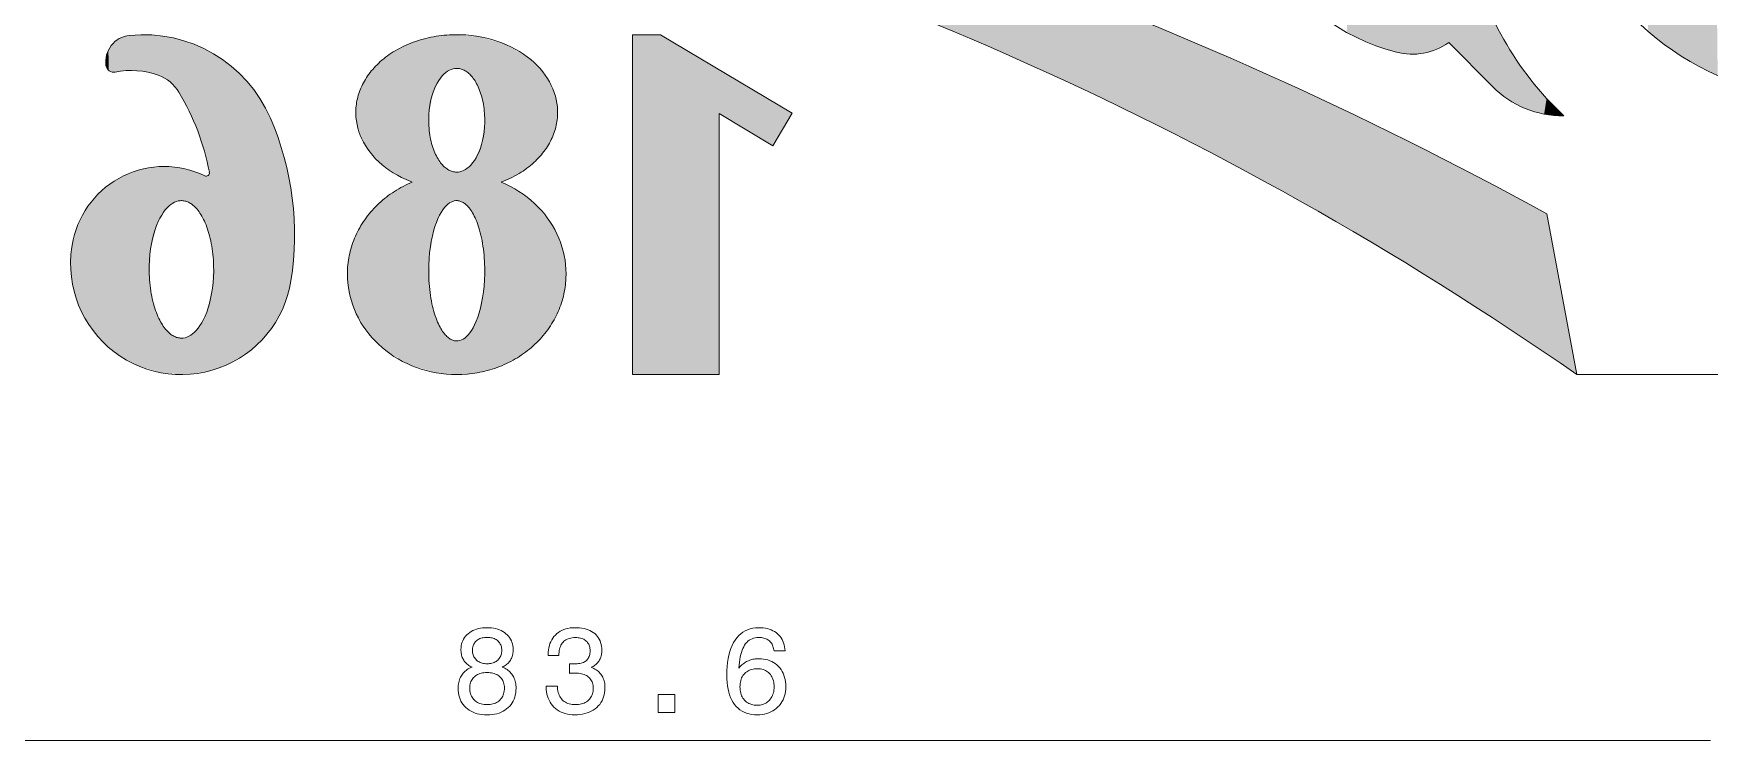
# Model space of a CAD drawing. Extents: x -99 to 297, y 0 to 529.
# Drawn here: x 203.6 to 263.4, y 300.2 to 325.4 of the extents above; entities that cross this region are included whole.
import ezdxf

# ---------------------------------------------------------------- set-up
doc = ezdxf.new("R2010")
doc.units = 0

msp = doc.modelspace()

# ---------------------------------------------------------------- linework, layer by layer
at = {"color": 7, "lineweight": 13, "ltscale": 0.025}
msp.add_line((225.977, 325.376), (224.977, 325.376), dxfattribs=at)
at = {"color": 7, "lineweight": 13, "ltscale": 0.302865}
msp.add_line((224.977, 325.376), (224.977, 313.261), dxfattribs=at)
at = {"color": 7, "lineweight": 13, "ltscale": 0.13673}
msp.add_line((230.674, 322.575), (225.977, 325.376), dxfattribs=at)
at = {"color": 7, "lineweight": 13, "ltscale": 0.055275}
msp.add_line((255.648, 323.527), (254.093, 325.099), dxfattribs=at)
at = {"color": 7, "lineweight": 13, "ltscale": 0.2325}
msp.add_line((228.062, 313.261), (228.062, 322.561), dxfattribs=at)
at = {"color": 7, "lineweight": 13, "ltscale": 0.055924}
msp.add_line((228.062, 322.561), (229.983, 321.416), dxfattribs=at)
at = {"color": 7, "lineweight": 13, "ltscale": 0.03375}
msp.add_line((229.983, 321.416), (230.674, 322.575), dxfattribs=at)
at = {"color": 7, "lineweight": 13, "ltscale": 0.14575}
msp.add_line((257.59, 318.992), (258.659, 313.261), dxfattribs=at)
at = {"color": 7, "lineweight": 13, "ltscale": 0.077127}
msp.add_line((224.977, 313.261), (228.062, 313.261), dxfattribs=at)
at = {"color": 7, "lineweight": 13, "ltscale": 0.453859}
msp.add_line((258.659, 313.261), (276.814, 313.261), dxfattribs=at)
at = {"color": 7, "lineweight": 13}
msp.add_line((185.742, 300.222), (263.433, 300.222), dxfattribs=at)
for points in [[(220.291, 320.119), (220.375, 320.152), (220.459, 320.186), (220.54, 320.223), (220.621, 320.26), (220.7, 320.3), (220.777, 320.34), (220.853, 320.382), (220.927, 320.426), (220.999, 320.471), (221.07, 320.517), (221.138, 320.564), (221.205, 320.613), (221.271, 320.662), (221.334, 320.713), (221.395, 320.765), (221.455, 320.818), (221.512, 320.872), (221.568, 320.926), (221.622, 320.982), (221.673, 321.038), (221.723, 321.095), (221.77, 321.153), (221.816, 321.212), (221.86, 321.271), (221.901, 321.331), (221.941, 321.392), (221.978, 321.453), (222.014, 321.514), (222.047, 321.576), (222.078, 321.639), (222.107, 321.701), (222.135, 321.764), (222.16, 321.828), (222.183, 321.892), (222.204, 321.956), (222.223, 322.02), (222.24, 322.085), (222.256, 322.149), (222.269, 322.214), (222.28, 322.279), (222.289, 322.344), (222.296, 322.41), (222.301, 322.475), (222.304, 322.54), (222.305, 322.606), (222.304, 322.671), (222.296, 322.801), (222.28, 322.931), (222.256, 323.061), (222.224, 323.19), (222.184, 323.318), (222.136, 323.445), (222.079, 323.57), (222.015, 323.694), (221.943, 323.816), (221.863, 323.935), (221.775, 324.053), (221.678, 324.167), (221.574, 324.278), (221.462, 324.386), (221.343, 324.491), (221.215, 324.591), (221.081, 324.686), (220.94, 324.777), (220.791, 324.863), (220.637, 324.943), (220.476, 325.017), (220.309, 325.085), (220.138, 325.147), (219.961, 325.201), (219.781, 325.249), (219.596, 325.289), (219.409, 325.322), (219.219, 325.347), (219.027, 325.365), (218.834, 325.374), (218.641, 325.375), (218.447, 325.369), (218.351, 325.362), (218.255, 325.354), (218.159, 325.344), (218.064, 325.331), (217.969, 325.317), (217.875, 325.301), (217.782, 325.283), (217.689, 325.263), (217.598, 325.241), (217.507, 325.218), (217.417, 325.192), (217.328, 325.165), (217.241, 325.136), (217.154, 325.106), (217.069, 325.073), (216.985, 325.039), (216.903, 325.004), (216.822, 324.967), (216.742, 324.928), (216.664, 324.888), (216.588, 324.846), (216.513, 324.803), (216.44, 324.759), (216.369, 324.713), (216.299, 324.667), (216.231, 324.618), (216.166, 324.569), (216.101, 324.519), (216.039, 324.468), (215.979, 324.415), (215.921, 324.362), (215.864, 324.307), (215.81, 324.252), (215.757, 324.196), (215.707, 324.139), (215.658, 324.082), (215.612, 324.023), (215.568, 323.964), (215.525, 323.905), (215.485, 323.845), (215.447, 323.784), (215.41, 323.722), (215.376, 323.661), (215.344, 323.598), (215.314, 323.536), (215.286, 323.473), (215.26, 323.41), (215.236, 323.346), (215.214, 323.282), (215.194, 323.218), (215.176, 323.153), (215.16, 323.089), (215.146, 323.024), (215.134, 322.959), (215.124, 322.894), (215.116, 322.828), (215.111, 322.763), (215.107, 322.698), (215.105, 322.633), (215.105, 322.567), (215.111, 322.437), (215.126, 322.307), (215.148, 322.177), (215.178, 322.048), (215.217, 321.92), (215.263, 321.793), (215.318, 321.667), (215.38, 321.543), (215.451, 321.421), (215.529, 321.3), (215.616, 321.183), (215.711, 321.068), (215.813, 320.955), (215.923, 320.847), (216.041, 320.742), (216.167, 320.641), (216.3, 320.544), (216.44, 320.452), (216.587, 320.366), (216.74, 320.284), (216.9, 320.209), (217.065, 320.139), (217.119, 320.119)], [(217.119, 320.119), (217.036, 320.084), (216.953, 320.047), (216.872, 320.008), (216.792, 319.968), (216.713, 319.926), (216.635, 319.882), (216.558, 319.837), (216.483, 319.79), (216.409, 319.742), (216.336, 319.692), (216.264, 319.64), (216.194, 319.587), (216.125, 319.533), (216.058, 319.477), (215.992, 319.42), (215.928, 319.361), (215.866, 319.302), (215.804, 319.241), (215.745, 319.178), (215.687, 319.115), (215.631, 319.051), (215.576, 318.985), (215.524, 318.918), (215.473, 318.85), (215.423, 318.782), (215.376, 318.712), (215.33, 318.641), (215.286, 318.57), (215.244, 318.497), (215.204, 318.424), (215.165, 318.35), (215.129, 318.275), (215.094, 318.2), (215.062, 318.124), (215.031, 318.048), (215.002, 317.97), (214.975, 317.893), (214.95, 317.814), (214.927, 317.736), (214.906, 317.657), (214.887, 317.577), (214.87, 317.497), (214.855, 317.417), (214.842, 317.337), (214.831, 317.256), (214.821, 317.176), (214.814, 317.095), (214.809, 317.014), (214.805, 316.851), (214.808, 316.689), (214.82, 316.527), (214.84, 316.366), (214.867, 316.205), (214.903, 316.046), (214.946, 315.888), (214.997, 315.732), (215.056, 315.578), (215.123, 315.427), (215.197, 315.279), (215.278, 315.133), (215.367, 314.991), (215.463, 314.852), (215.566, 314.717), (215.676, 314.587), (215.792, 314.461), (215.915, 314.34), (216.044, 314.224), (216.18, 314.114), (216.32, 314.009), (216.467, 313.91), (216.618, 313.817), (216.774, 313.731), (216.935, 313.651), (217.099, 313.579), (217.268, 313.513), (217.44, 313.455), (217.615, 313.404), (217.792, 313.361), (217.972, 313.325), (218.154, 313.297), (218.336, 313.277), (218.52, 313.265), (218.704, 313.261), (218.889, 313.265), (219.072, 313.277), (219.164, 313.286), (219.255, 313.297), (219.346, 313.31), (219.437, 313.325), (219.527, 313.342), (219.617, 313.36), (219.706, 313.381), (219.795, 313.404), (219.882, 313.428), (219.97, 313.455), (220.056, 313.483), (220.142, 313.513), (220.227, 313.545), (220.311, 313.579), (220.394, 313.615), (220.476, 313.652), (220.556, 313.691), (220.636, 313.732), (220.715, 313.774), (220.793, 313.818), (220.869, 313.864), (220.944, 313.911), (221.018, 313.96), (221.091, 314.01), (221.162, 314.062), (221.232, 314.115), (221.3, 314.17), (221.367, 314.226), (221.432, 314.283), (221.496, 314.342), (221.558, 314.402), (221.619, 314.464), (221.678, 314.526), (221.736, 314.59), (221.792, 314.655), (221.846, 314.72), (221.898, 314.787), (221.949, 314.855), (221.998, 314.924), (222.045, 314.994), (222.09, 315.065), (222.133, 315.137), (222.175, 315.21), (222.215, 315.283), (222.253, 315.357), (222.289, 315.432), (222.323, 315.507), (222.355, 315.584), (222.386, 315.66), (222.414, 315.738), (222.44, 315.815), (222.465, 315.894), (222.487, 315.973), (222.508, 316.052), (222.527, 316.131), (222.543, 316.211), (222.558, 316.291), (222.571, 316.372), (222.581, 316.452), (222.59, 316.533), (222.597, 316.614), (222.601, 316.695), (222.605, 316.858), (222.6, 317.02), (222.587, 317.182), (222.567, 317.343), (222.538, 317.503), (222.502, 317.662), (222.458, 317.82), (222.405, 317.976), (222.346, 318.129), (222.278, 318.28), (222.203, 318.428), (222.121, 318.574), (222.031, 318.716), (221.934, 318.854), (221.831, 318.988), (221.72, 319.118), (221.603, 319.243), (221.479, 319.363), (221.349, 319.479), (221.213, 319.589), (221.072, 319.693), (220.925, 319.791), (220.773, 319.883), (220.617, 319.968), (220.455, 320.047), (220.291, 320.119)]]:
    msp.add_lwpolyline(points, dxfattribs=at)
for points in [[(218.705, 324.176), (218.639, 324.172), (218.573, 324.16), (218.508, 324.139), (218.442, 324.111), (218.377, 324.073), (218.312, 324.027), (218.247, 323.971), (218.184, 323.905), (218.122, 323.829), (218.061, 323.742), (218.003, 323.645), (217.949, 323.537), (217.898, 323.418), (217.851, 323.29), (217.81, 323.153), (217.775, 323.008), (217.747, 322.855), (217.725, 322.697), (217.711, 322.535), (217.705, 322.37), (217.707, 322.205), (217.711, 322.123), (217.717, 322.041), (217.724, 321.96), (217.734, 321.879), (217.746, 321.8), (217.759, 321.722), (217.775, 321.646), (217.792, 321.571), (217.81, 321.499), (217.83, 321.428), (217.852, 321.36), (217.875, 321.293), (217.899, 321.229), (217.925, 321.168), (217.951, 321.109), (217.979, 321.053), (218.007, 321), (218.037, 320.949), (218.067, 320.901), (218.098, 320.855), (218.129, 320.813), (218.161, 320.773), (218.193, 320.737), (218.225, 320.702), (218.258, 320.671), (218.291, 320.641), (218.324, 320.615), (218.358, 320.591), (218.391, 320.569), (218.424, 320.55), (218.457, 320.533), (218.491, 320.519), (218.524, 320.506), (218.557, 320.496), (218.59, 320.488), (218.623, 320.482), (218.656, 320.478), (218.689, 320.476), (218.722, 320.476), (218.755, 320.478), (218.821, 320.488), (218.886, 320.507), (218.952, 320.533), (219.017, 320.568), (219.082, 320.613), (219.147, 320.667), (219.211, 320.73), (219.273, 320.804), (219.334, 320.888), (219.393, 320.983), (219.448, 321.089), (219.5, 321.205), (219.548, 321.33), (219.59, 321.466), (219.627, 321.609), (219.657, 321.76), (219.68, 321.917), (219.696, 322.078), (219.704, 322.242), (219.704, 322.408), (219.701, 322.49), (219.696, 322.573), (219.689, 322.654), (219.68, 322.735), (219.669, 322.814), (219.657, 322.893), (219.642, 322.97), (219.626, 323.045), (219.608, 323.119), (219.589, 323.191), (219.568, 323.26), (219.545, 323.328), (219.522, 323.392), (219.497, 323.455), (219.471, 323.515), (219.443, 323.573), (219.415, 323.627), (219.386, 323.679), (219.357, 323.728), (219.326, 323.775), (219.295, 323.819), (219.264, 323.86), (219.232, 323.898), (219.199, 323.934), (219.167, 323.966), (219.134, 323.997), (219.101, 324.024), (219.067, 324.05), (219.034, 324.072), (219.001, 324.093), (218.968, 324.111), (218.934, 324.126), (218.901, 324.14), (218.868, 324.151), (218.835, 324.16), (218.801, 324.167), (218.769, 324.172), (218.735, 324.175)], [(208.885, 314.561), (208.951, 314.565), (209.017, 314.577), (209.083, 314.597), (209.149, 314.626), (209.215, 314.664), (209.281, 314.711), (209.348, 314.768), (209.414, 314.836), (209.48, 314.915), (209.545, 315.005), (209.609, 315.107), (209.671, 315.222), (209.73, 315.348), (209.786, 315.487), (209.838, 315.638), (209.885, 315.799), (209.927, 315.971), (209.962, 316.153), (209.992, 316.342), (210.014, 316.538), (210.028, 316.738), (210.035, 316.941), (210.033, 317.146), (210.03, 317.248), (210.024, 317.349), (210.017, 317.449), (210.007, 317.549), (209.996, 317.647), (209.982, 317.745), (209.967, 317.84), (209.951, 317.933), (209.932, 318.025), (209.912, 318.114), (209.891, 318.201), (209.867, 318.285), (209.843, 318.366), (209.817, 318.446), (209.791, 318.521), (209.763, 318.594), (209.734, 318.664), (209.704, 318.731), (209.674, 318.794), (209.642, 318.855), (209.611, 318.912), (209.578, 318.967), (209.545, 319.017), (209.512, 319.065), (209.478, 319.11), (209.444, 319.152), (209.411, 319.19), (209.376, 319.226), (209.342, 319.259), (209.308, 319.289), (209.274, 319.317), (209.24, 319.342), (209.206, 319.364), (209.172, 319.384), (209.138, 319.401), (209.105, 319.416), (209.071, 319.429), (209.038, 319.439), (209.005, 319.448), (208.971, 319.454), (208.938, 319.458), (208.905, 319.461), (208.872, 319.461), (208.839, 319.459), (208.774, 319.45), (208.708, 319.432), (208.642, 319.406), (208.576, 319.371), (208.509, 319.327), (208.443, 319.273), (208.376, 319.208), (208.31, 319.133), (208.245, 319.046), (208.181, 318.948), (208.118, 318.837), (208.058, 318.714), (208.001, 318.579), (207.948, 318.432), (207.9, 318.273), (207.856, 318.104), (207.818, 317.926), (207.787, 317.739), (207.763, 317.545), (207.746, 317.345), (207.737, 317.143), (207.736, 316.939), (207.738, 316.837), (207.743, 316.735), (207.749, 316.634), (207.757, 316.534), (207.768, 316.434), (207.78, 316.336), (207.794, 316.24), (207.809, 316.145), (207.827, 316.053), (207.846, 315.962), (207.867, 315.874), (207.889, 315.788), (207.912, 315.705), (207.937, 315.624), (207.963, 315.547), (207.991, 315.472), (208.019, 315.4), (208.048, 315.331), (208.078, 315.266), (208.109, 315.203), (208.14, 315.145), (208.173, 315.088), (208.205, 315.036), (208.238, 314.985), (208.271, 314.939), (208.305, 314.895), (208.339, 314.855), (208.373, 314.817), (208.407, 314.783), (208.442, 314.751), (208.476, 314.722), (208.51, 314.695), (208.544, 314.672), (208.578, 314.65), (208.612, 314.632), (208.645, 314.615), (208.679, 314.601), (208.712, 314.589), (208.746, 314.579), (208.779, 314.572), (208.812, 314.566), (208.845, 314.563)], [(218.705, 314.461), (218.761, 314.465), (218.818, 314.477), (218.875, 314.498), (218.932, 314.527), (218.991, 314.565), (219.049, 314.614), (219.108, 314.674), (219.168, 314.746), (219.227, 314.83), (219.286, 314.927), (219.344, 315.039), (219.4, 315.165), (219.454, 315.305), (219.504, 315.459), (219.551, 315.628), (219.592, 315.809), (219.628, 316.002), (219.658, 316.205), (219.681, 316.416), (219.696, 316.634), (219.704, 316.856), (219.704, 317.08), (219.7, 317.191), (219.695, 317.302), (219.688, 317.412), (219.679, 317.521), (219.668, 317.628), (219.656, 317.734), (219.641, 317.838), (219.625, 317.939), (219.607, 318.038), (219.588, 318.134), (219.567, 318.227), (219.545, 318.317), (219.521, 318.404), (219.497, 318.488), (219.471, 318.567), (219.444, 318.644), (219.417, 318.716), (219.389, 318.785), (219.36, 318.849), (219.33, 318.911), (219.301, 318.968), (219.27, 319.023), (219.24, 319.073), (219.209, 319.12), (219.179, 319.162), (219.148, 319.202), (219.117, 319.239), (219.086, 319.272), (219.056, 319.302), (219.025, 319.329), (218.995, 319.353), (218.965, 319.375), (218.935, 319.394), (218.905, 319.41), (218.876, 319.424), (218.847, 319.436), (218.818, 319.445), (218.789, 319.452), (218.761, 319.457), (218.732, 319.46), (218.704, 319.461), (218.675, 319.46), (218.619, 319.452), (218.562, 319.435), (218.505, 319.411), (218.447, 319.377), (218.389, 319.333), (218.33, 319.278), (218.27, 319.213), (218.211, 319.135), (218.151, 319.043), (218.093, 318.939), (218.036, 318.82), (217.981, 318.687), (217.929, 318.539), (217.881, 318.377), (217.837, 318.202), (217.798, 318.015), (217.765, 317.816), (217.739, 317.609), (217.72, 317.394), (217.708, 317.173), (217.705, 316.95), (217.706, 316.838), (217.709, 316.727), (217.714, 316.616), (217.721, 316.506), (217.73, 316.397), (217.741, 316.29), (217.754, 316.184), (217.769, 316.08), (217.785, 315.98), (217.803, 315.88), (217.822, 315.785), (217.843, 315.691), (217.865, 315.602), (217.889, 315.515), (217.914, 315.432), (217.939, 315.352), (217.966, 315.276), (217.994, 315.204), (218.022, 315.135), (218.051, 315.07), (218.08, 315.009), (218.11, 314.951), (218.14, 314.898), (218.171, 314.848), (218.201, 314.801), (218.232, 314.758), (218.263, 314.719), (218.294, 314.682), (218.324, 314.649), (218.355, 314.619), (218.385, 314.592), (218.416, 314.568), (218.446, 314.547), (218.476, 314.528), (218.505, 314.511), (218.535, 314.498), (218.563, 314.486), (218.593, 314.477), (218.621, 314.47), (218.65, 314.465)], [(219.252, 302.836), (219.213, 302.855), (219.176, 302.875), (219.142, 302.897), (219.109, 302.919), (219.078, 302.943), (219.049, 302.969), (219.023, 302.995), (218.998, 303.023), (218.975, 303.053), (218.954, 303.083), (218.935, 303.115), (218.919, 303.148), (218.904, 303.183), (218.891, 303.219), (218.88, 303.257), (218.871, 303.296), (218.864, 303.337), (218.859, 303.379), (218.856, 303.422), (218.855, 303.467), (218.858, 303.534), (218.866, 303.599), (218.878, 303.661), (218.897, 303.721), (218.92, 303.778), (218.948, 303.833), (218.982, 303.885), (219.02, 303.934), (219.064, 303.981), (219.113, 304.025), (219.167, 304.066), (219.223, 304.103), (219.283, 304.135), (219.345, 304.163), (219.411, 304.187), (219.48, 304.206), (219.552, 304.221), (219.627, 304.232), (219.706, 304.238), (219.787, 304.241), (219.869, 304.238), (219.948, 304.232), (220.023, 304.221), (220.095, 304.206), (220.164, 304.187), (220.23, 304.163), (220.292, 304.135), (220.352, 304.103), (220.408, 304.066), (220.461, 304.025), (220.509, 303.981), (220.553, 303.934), (220.591, 303.885), (220.625, 303.833), (220.653, 303.778), (220.676, 303.721), (220.694, 303.661), (220.707, 303.599), (220.714, 303.534), (220.717, 303.467), (220.716, 303.422), (220.713, 303.378), (220.708, 303.336), (220.701, 303.295), (220.693, 303.255), (220.682, 303.218), (220.669, 303.181), (220.655, 303.146), (220.638, 303.113), (220.62, 303.081), (220.599, 303.05), (220.577, 303.021), (220.552, 302.993), (220.526, 302.967), (220.497, 302.942), (220.466, 302.918), (220.433, 302.896), (220.399, 302.875), (220.362, 302.855), (220.323, 302.836), (220.371, 302.817), (220.416, 302.795), (220.46, 302.772), (220.5, 302.746), (220.539, 302.719), (220.575, 302.689), (220.608, 302.658), (220.64, 302.625), (220.668, 302.589), (220.695, 302.552), (220.718, 302.513), (220.74, 302.472), (220.759, 302.429), (220.775, 302.385), (220.789, 302.338), (220.8, 302.29), (220.809, 302.241), (220.815, 302.19), (220.819, 302.137), (220.82, 302.082), (220.817, 301.997), (220.809, 301.916), (220.795, 301.838), (220.775, 301.764), (220.75, 301.693), (220.72, 301.626), (220.683, 301.562), (220.641, 301.502), (220.594, 301.445), (220.541, 301.392), (220.483, 301.343), (220.421, 301.3), (220.356, 301.261), (220.286, 301.228), (220.213, 301.199), (220.135, 301.176), (220.054, 301.158), (219.969, 301.145), (219.88, 301.138), (219.787, 301.135), (219.694, 301.138), (219.605, 301.145), (219.52, 301.158), (219.439, 301.176), (219.362, 301.199), (219.288, 301.228), (219.219, 301.261), (219.154, 301.3), (219.092, 301.343), (219.034, 301.392), (218.982, 301.445), (218.934, 301.502), (218.892, 301.562), (218.856, 301.626), (218.826, 301.693), (218.801, 301.764), (218.781, 301.838), (218.767, 301.916), (218.759, 301.997), (218.756, 302.082), (218.757, 302.137), (218.761, 302.19), (218.767, 302.241), (218.776, 302.29), (218.787, 302.338), (218.801, 302.385), (218.818, 302.429), (218.836, 302.472), (218.858, 302.513), (218.882, 302.552), (218.908, 302.589), (218.936, 302.625), (218.968, 302.658), (219.001, 302.689), (219.037, 302.719), (219.075, 302.746), (219.116, 302.772), (219.158, 302.795), (219.204, 302.817)], [(219.266, 303.433), (219.268, 303.391), (219.272, 303.35), (219.279, 303.312), (219.289, 303.275), (219.302, 303.239), (219.318, 303.205), (219.336, 303.173), (219.357, 303.143), (219.382, 303.114), (219.409, 303.087), (219.438, 303.062), (219.469, 303.04), (219.502, 303.021), (219.537, 303.004), (219.574, 302.989), (219.613, 302.978), (219.654, 302.968), (219.696, 302.962), (219.741, 302.958), (219.787, 302.957), (219.834, 302.958), (219.878, 302.962), (219.921, 302.968), (219.962, 302.978), (220.001, 302.989), (220.038, 303.004), (220.074, 303.021), (220.107, 303.04), (220.138, 303.062), (220.168, 303.087), (220.195, 303.114), (220.219, 303.143), (220.24, 303.173), (220.259, 303.205), (220.274, 303.239), (220.287, 303.275), (220.297, 303.312), (220.304, 303.35), (220.308, 303.391), (220.31, 303.433), (220.308, 303.475), (220.304, 303.515), (220.297, 303.554), (220.288, 303.59), (220.275, 303.625), (220.26, 303.658), (220.242, 303.689), (220.221, 303.718), (220.197, 303.746), (220.171, 303.771), (220.142, 303.795), (220.111, 303.816), (220.078, 303.834), (220.043, 303.85), (220.005, 303.864), (219.966, 303.875), (219.924, 303.884), (219.881, 303.89), (219.835, 303.894), (219.787, 303.895), (219.74, 303.894), (219.694, 303.89), (219.651, 303.884), (219.61, 303.875), (219.57, 303.864), (219.533, 303.85), (219.498, 303.834), (219.465, 303.816), (219.434, 303.795), (219.405, 303.771), (219.379, 303.746), (219.355, 303.718), (219.334, 303.689), (219.316, 303.658), (219.301, 303.625), (219.289, 303.59), (219.279, 303.554), (219.272, 303.515), (219.268, 303.475)], [(221.897, 302.162), (222.296, 302.162), (222.299, 302.1), (222.305, 302.041), (222.314, 301.985), (222.327, 301.932), (222.342, 301.881), (222.361, 301.834), (222.384, 301.789), (222.409, 301.747), (222.438, 301.708), (222.47, 301.672), (222.505, 301.639), (222.542, 301.609), (222.582, 301.583), (222.625, 301.56), (222.671, 301.541), (222.719, 301.526), (222.77, 301.513), (222.824, 301.505), (222.88, 301.499), (222.939, 301.498), (222.997, 301.499), (223.052, 301.504), (223.105, 301.512), (223.155, 301.523), (223.203, 301.537), (223.248, 301.555), (223.291, 301.575), (223.331, 301.599), (223.368, 301.626), (223.404, 301.656), (223.436, 301.689), (223.465, 301.724), (223.49, 301.761), (223.512, 301.801), (223.531, 301.843), (223.546, 301.888), (223.558, 301.935), (223.567, 301.984), (223.572, 302.036), (223.573, 302.09), (223.572, 302.139), (223.567, 302.186), (223.558, 302.231), (223.547, 302.273), (223.532, 302.313), (223.513, 302.351), (223.491, 302.387), (223.466, 302.421), (223.438, 302.452), (223.406, 302.481), (223.371, 302.508), (223.333, 302.532), (223.293, 302.553), (223.25, 302.571), (223.204, 302.586), (223.156, 302.599), (223.105, 302.609), (223.051, 302.616), (222.994, 302.62), (222.935, 302.621), (222.926, 302.621), (222.918, 302.621), (222.909, 302.621), (222.9, 302.621), (222.891, 302.621), (222.882, 302.621), (222.874, 302.62), (222.864, 302.62), (222.855, 302.62), (222.846, 302.619), (222.837, 302.619), (222.826, 302.618), (222.816, 302.618), (222.804, 302.617), (222.792, 302.617), (222.78, 302.616), (222.767, 302.615), (222.753, 302.615), (222.739, 302.614), (222.724, 302.613), (222.724, 302.952), (222.733, 302.952), (222.742, 302.952), (222.751, 302.951), (222.76, 302.951), (222.769, 302.951), (222.778, 302.95), (222.787, 302.95), (222.795, 302.95), (222.804, 302.949), (222.812, 302.949), (222.821, 302.949), (222.829, 302.949), (222.837, 302.949), (222.845, 302.949), (222.853, 302.948), (222.861, 302.948), (222.868, 302.948), (222.876, 302.948), (222.883, 302.948), (222.89, 302.948), (222.947, 302.949), (223.001, 302.953), (223.051, 302.959), (223.099, 302.967), (223.144, 302.977), (223.185, 302.99), (223.224, 303.004), (223.259, 303.022), (223.292, 303.041), (223.321, 303.063), (223.348, 303.087), (223.372, 303.114), (223.393, 303.143), (223.411, 303.174), (223.427, 303.208), (223.439, 303.245), (223.449, 303.283), (223.456, 303.324), (223.46, 303.368), (223.462, 303.414), (223.46, 303.459), (223.456, 303.501), (223.449, 303.541), (223.44, 303.579), (223.428, 303.615), (223.413, 303.649), (223.395, 303.681), (223.375, 303.711), (223.352, 303.739), (223.326, 303.764), (223.297, 303.787), (223.267, 303.808), (223.233, 303.826), (223.198, 303.842), (223.16, 303.856), (223.12, 303.867), (223.077, 303.875), (223.032, 303.881), (222.984, 303.885), (222.935, 303.886), (222.879, 303.885), (222.825, 303.88), (222.775, 303.872), (222.727, 303.86), (222.682, 303.846), (222.64, 303.828), (222.601, 303.807), (222.564, 303.782), (222.53, 303.755), (222.499, 303.724), (222.471, 303.69), (222.446, 303.653), (222.423, 303.613), (222.404, 303.57), (222.388, 303.524), (222.374, 303.475), (222.364, 303.422), (222.357, 303.367), (222.352, 303.309), (222.351, 303.248), (221.967, 303.248), (221.967, 303.277), (221.969, 303.363), (221.977, 303.446), (221.99, 303.525), (222.008, 303.601), (222.031, 303.673), (222.059, 303.741), (222.092, 303.806), (222.131, 303.867), (222.174, 303.925), (222.223, 303.979), (222.276, 304.029), (222.333, 304.073), (222.393, 304.112), (222.457, 304.146), (222.524, 304.175), (222.595, 304.199), (222.669, 304.217), (222.747, 304.23), (222.828, 304.238), (222.914, 304.241), (223.003, 304.238), (223.089, 304.232), (223.171, 304.221), (223.248, 304.206), (223.321, 304.187), (223.391, 304.164), (223.456, 304.136), (223.517, 304.104), (223.573, 304.068), (223.626, 304.028), (223.674, 303.983), (223.717, 303.936), (223.755, 303.885), (223.788, 303.83), (223.816, 303.772), (223.839, 303.711), (223.856, 303.647), (223.869, 303.579), (223.877, 303.508), (223.879, 303.433), (223.878, 303.39), (223.875, 303.349), (223.87, 303.308), (223.864, 303.269), (223.855, 303.232), (223.845, 303.195), (223.832, 303.16), (223.818, 303.126), (223.801, 303.093), (223.783, 303.062), (223.763, 303.032), (223.741, 303.003), (223.717, 302.976), (223.692, 302.951), (223.664, 302.927), (223.635, 302.904), (223.604, 302.883), (223.571, 302.863), (223.536, 302.845), (223.5, 302.828), (223.547, 302.809), (223.592, 302.789), (223.635, 302.766), (223.675, 302.741), (223.713, 302.715), (223.748, 302.686), (223.782, 302.655), (223.813, 302.623), (223.841, 302.588), (223.868, 302.552), (223.891, 302.513), (223.913, 302.473), (223.931, 302.431), (223.948, 302.388), (223.962, 302.343), (223.973, 302.296), (223.982, 302.247), (223.988, 302.196), (223.992, 302.144), (223.993, 302.09), (223.99, 302.005), (223.981, 301.924), (223.966, 301.846), (223.946, 301.772), (223.919, 301.701), (223.887, 301.633), (223.848, 301.569), (223.804, 301.508), (223.754, 301.451), (223.698, 301.397), (223.637, 301.347), (223.572, 301.302), (223.503, 301.263), (223.431, 301.229), (223.354, 301.2), (223.274, 301.177), (223.19, 301.159), (223.101, 301.146), (223.009, 301.138), (222.914, 301.135), (222.823, 301.138), (222.736, 301.146), (222.652, 301.16), (222.573, 301.179), (222.497, 301.203), (222.425, 301.233), (222.356, 301.268), (222.292, 301.309), (222.231, 301.355), (222.174, 301.407), (222.121, 301.463), (222.074, 301.523), (222.033, 301.587), (221.997, 301.654), (221.966, 301.724), (221.942, 301.799), (221.922, 301.877), (221.908, 301.958), (221.9, 302.043), (221.897, 302.132)], [(230.419, 303.41), (230.022, 303.41), (230.017, 303.456), (230.009, 303.499), (229.998, 303.54), (229.985, 303.579), (229.97, 303.616), (229.953, 303.651), (229.933, 303.683), (229.911, 303.713), (229.887, 303.741), (229.86, 303.767), (229.831, 303.791), (229.8, 303.812), (229.767, 303.83), (229.732, 303.846), (229.695, 303.86), (229.656, 303.871), (229.615, 303.879), (229.571, 303.886), (229.526, 303.889), (229.479, 303.891), (229.414, 303.888), (229.353, 303.88), (229.295, 303.866), (229.24, 303.847), (229.188, 303.823), (229.139, 303.793), (229.094, 303.758), (229.051, 303.718), (229.011, 303.672), (228.975, 303.621), (228.941, 303.564), (228.91, 303.502), (228.883, 303.434), (228.858, 303.36), (228.836, 303.281), (228.817, 303.197), (228.801, 303.107), (228.788, 303.011), (228.778, 302.91), (228.77, 302.803), (228.796, 302.834), (228.823, 302.865), (228.851, 302.893), (228.88, 302.92), (228.911, 302.946), (228.942, 302.969), (228.975, 302.992), (229.008, 303.013), (229.043, 303.032), (229.079, 303.049), (229.116, 303.065), (229.154, 303.08), (229.192, 303.092), (229.232, 303.103), (229.272, 303.113), (229.313, 303.12), (229.356, 303.126), (229.398, 303.13), (229.442, 303.133), (229.487, 303.134), (229.571, 303.131), (229.651, 303.123), (229.728, 303.109), (229.802, 303.09), (229.873, 303.065), (229.94, 303.035), (230.005, 303), (230.066, 302.959), (230.124, 302.913), (230.178, 302.861), (230.229, 302.804), (230.274, 302.745), (230.314, 302.681), (230.348, 302.614), (230.378, 302.544), (230.402, 302.47), (230.42, 302.393), (230.433, 302.313), (230.441, 302.228), (230.444, 302.141), (230.441, 302.053), (230.433, 301.969), (230.419, 301.888), (230.399, 301.81), (230.374, 301.736), (230.343, 301.665), (230.306, 301.597), (230.264, 301.533), (230.216, 301.472), (230.163, 301.414), (230.105, 301.361), (230.043, 301.314), (229.978, 301.272), (229.91, 301.236), (229.838, 301.205), (229.762, 301.18), (229.683, 301.16), (229.601, 301.146), (229.515, 301.138), (229.426, 301.135), (229.323, 301.139), (229.225, 301.15), (229.132, 301.168), (229.044, 301.193), (228.96, 301.226), (228.882, 301.266), (228.809, 301.314), (228.74, 301.369), (228.677, 301.431), (228.618, 301.5), (228.565, 301.576), (228.517, 301.659), (228.475, 301.748), (228.439, 301.843), (228.408, 301.945), (228.383, 302.054), (228.363, 302.168), (228.349, 302.29), (228.341, 302.418), (228.338, 302.552), (228.341, 302.709), (228.35, 302.859), (228.365, 303.002), (228.386, 303.138), (228.413, 303.266), (228.445, 303.387), (228.484, 303.501), (228.529, 303.608), (228.58, 303.707), (228.636, 303.799), (228.698, 303.883), (228.765, 303.958), (228.837, 304.024), (228.913, 304.082), (228.994, 304.13), (229.08, 304.17), (229.171, 304.201), (229.267, 304.223), (229.367, 304.236), (229.472, 304.241), (229.556, 304.238), (229.636, 304.232), (229.713, 304.221), (229.786, 304.206), (229.855, 304.186), (229.921, 304.162), (229.983, 304.134), (230.042, 304.102), (230.097, 304.065), (230.148, 304.023), (230.195, 303.978), (230.238, 303.929), (230.276, 303.877), (230.31, 303.821), (230.339, 303.761), (230.364, 303.698), (230.385, 303.632), (230.401, 303.561), (230.412, 303.487)], [(219.171, 302.09), (219.173, 302.036), (219.178, 301.985), (219.186, 301.936), (219.198, 301.889), (219.213, 301.845), (219.231, 301.803), (219.253, 301.763), (219.277, 301.725), (219.305, 301.69), (219.337, 301.657), (219.371, 301.627), (219.408, 301.6), (219.447, 301.576), (219.488, 301.555), (219.532, 301.538), (219.578, 301.523), (219.627, 301.512), (219.678, 301.504), (219.731, 301.499), (219.787, 301.498), (219.843, 301.499), (219.897, 301.504), (219.948, 301.512), (219.997, 301.523), (220.043, 301.538), (220.087, 301.555), (220.129, 301.576), (220.168, 301.6), (220.205, 301.627), (220.239, 301.657), (220.271, 301.69), (220.299, 301.725), (220.324, 301.763), (220.345, 301.803), (220.363, 301.845), (220.378, 301.889), (220.39, 301.936), (220.398, 301.985), (220.403, 302.036), (220.405, 302.09), (220.403, 302.14), (220.398, 302.188), (220.39, 302.234), (220.378, 302.277), (220.364, 302.319), (220.346, 302.358), (220.324, 302.395), (220.299, 302.43), (220.272, 302.463), (220.24, 302.494), (220.206, 302.522), (220.17, 302.547), (220.13, 302.57), (220.089, 302.589), (220.045, 302.605), (219.998, 302.619), (219.949, 302.629), (219.898, 302.637), (219.844, 302.641), (219.787, 302.642), (219.731, 302.641), (219.677, 302.637), (219.626, 302.629), (219.577, 302.619), (219.531, 302.605), (219.487, 302.589), (219.446, 302.57), (219.407, 302.547), (219.37, 302.522), (219.336, 302.494), (219.305, 302.463), (219.277, 302.43), (219.252, 302.395), (219.231, 302.358), (219.213, 302.319), (219.198, 302.277), (219.186, 302.234), (219.178, 302.188), (219.173, 302.14)], [(230.027, 302.137), (230.025, 302.194), (230.02, 302.249), (230.012, 302.302), (230.001, 302.352), (229.986, 302.4), (229.968, 302.446), (229.947, 302.489), (229.923, 302.53), (229.895, 302.568), (229.864, 302.605), (229.831, 302.638), (229.795, 302.668), (229.758, 302.694), (229.718, 302.717), (229.677, 302.736), (229.633, 302.752), (229.587, 302.764), (229.54, 302.773), (229.49, 302.778), (229.438, 302.78), (229.381, 302.778), (229.326, 302.773), (229.273, 302.764), (229.223, 302.752), (229.175, 302.736), (229.13, 302.717), (229.088, 302.695), (229.048, 302.669), (229.011, 302.639), (228.976, 302.607), (228.944, 302.571), (228.915, 302.532), (228.89, 302.491), (228.868, 302.448), (228.85, 302.402), (228.835, 302.353), (228.823, 302.302), (228.815, 302.248), (228.81, 302.191), (228.808, 302.132), (228.81, 302.073), (228.815, 302.017), (228.823, 301.963), (228.835, 301.911), (228.849, 301.862), (228.868, 301.815), (228.889, 301.771), (228.914, 301.73), (228.942, 301.69), (228.974, 301.654), (229.008, 301.62), (229.044, 301.59), (229.083, 301.563), (229.125, 301.54), (229.168, 301.521), (229.214, 301.505), (229.263, 301.493), (229.313, 301.484), (229.366, 301.478), (229.422, 301.477), (229.475, 301.478), (229.525, 301.484), (229.574, 301.493), (229.621, 301.506), (229.666, 301.522), (229.709, 301.542), (229.749, 301.566), (229.788, 301.593), (229.825, 301.624), (229.859, 301.659), (229.891, 301.697), (229.919, 301.736), (229.945, 301.779), (229.966, 301.823), (229.985, 301.87), (230, 301.918), (230.012, 301.97), (230.02, 302.023), (230.025, 302.079)], [(225.886, 301.222), (225.886, 301.865), (226.483, 301.865), (226.483, 301.222)]]:
    msp.add_lwpolyline(points, close=True, dxfattribs=at)
for centre, radius, start, end in [((190.369, 196.577), 139.657, 61.22752, 79.55056), ((189.65, 214.105), 120.806, 55.16315, 77.23269), ((254.149, 332.179), 7.672, 209.82925, 255.45353), ((266.19, 330.984), 11.669, 192.5813, 226.74786), ((267.612, 332.856), 9.76, 213.8522, 248.4236), ((207.126, 324.413), 0.942, 95.83029, 188.39954), ((207.532, 320.445), 4.931, 23.35006, 95.83029), ((252.787, 326.931), 2.25, 255.45353, 305.46999), ((206.468, 324.315), 0.277, 188.39954, 281.34874), ((207.086, 321.237), 2.863, 70.12942, 101.34874), ((207.574, 322.59), 1.424, 30.97436, 70.12942), ((258.147, 326.001), 3.516, 224.70737, 270.76706), ((201.371, 318.866), 8.66, 10.69105, 30.97436), ((202.41, 318.233), 10.51, 351.07293, 23.35006), ((208.271, 317.352), 3.326, 64.2436, 167.58159), ((209.766, 320.451), 0.116, 244.24361, 10.69105), ((208.885, 317.216), 3.955, 167.58159, 351.07293)]:
    msp.add_arc(centre, radius, start, end, dxfattribs=at)
at = {"color": 7, "lineweight": 5}
for points in [[(251.823, 341.784), (251.307, 328.311), (251.855, 324.858), (251.493, 324.982)], [(251.823, 341.784), (251.855, 324.858), (253.208, 335.579)], [(253.208, 335.579), (251.855, 324.858), (252.341, 324.726), (252.222, 324.753)], [(253.208, 335.579), (252.341, 324.726), (252.584, 324.69), (252.462, 324.705)], [(253.208, 335.579), (252.584, 324.69), (252.829, 324.682), (252.707, 324.683)], [(253.208, 335.579), (252.829, 324.682), (253.074, 324.7), (252.952, 324.687)], [(253.208, 335.579), (253.074, 324.7), (253.316, 324.744), (253.195, 324.719)], [(253.316, 324.744), (253.298, 335.59), (253.208, 335.579)], [(253.434, 324.776), (253.387, 335.6), (253.316, 324.744), (253.298, 335.59)], [(253.551, 324.815), (253.477, 335.609), (253.434, 324.776), (253.387, 335.6)], [(253.54, 334.093), (253.477, 335.609), (254.801, 328.443), (253.551, 324.815)], [(262.976, 328.61), (263.021, 324.243), (263.085, 332.537), (263.349, 324.076)], [(263.085, 332.537), (263.349, 324.076), (263.595, 332.064), (263.683, 323.922)], [(251.493, 324.982), (251.307, 328.311), (251.291, 328.136), (251.306, 328.223)], [(254.801, 328.443), (253.551, 324.815), (253.777, 324.91), (253.665, 324.86)], [(254.801, 328.443), (253.777, 324.91), (253.991, 325.03), (253.885, 324.967)], [(254.801, 328.443), (253.991, 325.03), (254.093, 325.099)], [(255.648, 323.527), (254.904, 328.02), (254.093, 325.099), (254.801, 328.443)], [(263.021, 324.243), (262.944, 328.388), (262.856, 328.181), (262.907, 328.282)], [(263.021, 324.243), (262.976, 328.61), (262.944, 328.388), (262.967, 328.498)], [(235.73, 325.778), (237.242, 328.134), (238.405, 324.637), (239.862, 327.17)], [(250.791, 325.281), (250.616, 327.712), (250.452, 325.457), (250.532, 327.736)], [(250.791, 325.281), (250.792, 327.702), (250.616, 327.712), (250.704, 327.7)], [(251.139, 325.123), (250.878, 327.718), (250.791, 325.281), (250.792, 327.702)], [(251.139, 325.123), (251.04, 327.787), (250.878, 327.718), (250.962, 327.746)], [(251.139, 325.123), (251.172, 327.902), (251.04, 327.787), (251.11, 327.84)], [(251.493, 324.982), (251.224, 327.974), (251.139, 325.123), (251.172, 327.902)], [(251.493, 324.982), (251.291, 328.136), (251.224, 327.974), (251.264, 328.052)], [(255.648, 323.527), (255.156, 327.188), (254.904, 328.02), (255.022, 327.601)], [(261.267, 328.105), (261.169, 328.175), (261.488, 325.256), (261.205, 325.493)], [(261.267, 328.105), (261.488, 325.256), (261.368, 328.037)], [(261.488, 325.256), (261.471, 327.972), (261.368, 328.037)], [(261.778, 325.031), (261.575, 327.911), (261.488, 325.256), (261.471, 327.972)], [(261.783, 327.805), (261.681, 327.852), (261.778, 325.031), (261.575, 327.911)], [(262.078, 324.816), (261.89, 327.771), (261.778, 325.031), (261.783, 327.805)], [(262.078, 324.816), (262.113, 327.747), (261.89, 327.771), (262.001, 327.752)], [(262.385, 324.614), (262.225, 327.756), (262.078, 324.816), (262.113, 327.747)], [(262.385, 324.614), (262.441, 327.816), (262.225, 327.756), (262.335, 327.779)], [(262.699, 324.422), (262.542, 327.867), (262.385, 324.614), (262.441, 327.816)], [(262.699, 324.422), (262.719, 328.004), (262.542, 327.867), (262.635, 327.93)], [(263.021, 324.243), (262.719, 328.004), (262.699, 324.422)], [(263.021, 324.243), (262.856, 328.181), (262.719, 328.004), (262.793, 328.088)], [(238.405, 324.637), (239.862, 327.17), (241.051, 323.431), (242.462, 326.155)], [(255.648, 323.527), (255.469, 326.376), (255.156, 327.188), (255.305, 326.779)], [(241.051, 323.431), (242.462, 326.155), (243.668, 322.162), (245.042, 325.088)], [(255.469, 326.376), (255.648, 323.527), (255.648, 325.98), (255.775, 323.405)], [(255.648, 325.98), (255.775, 323.405), (255.842, 325.591), (255.909, 323.289)], [(206.522, 324.044), (206.589, 325.187), (206.618, 324.062), (206.67, 325.237)], [(206.618, 324.062), (206.67, 325.237), (206.714, 324.076), (206.755, 325.279)], [(206.714, 324.076), (206.755, 325.279), (206.811, 324.087), (206.845, 325.312)], [(206.811, 324.087), (206.845, 325.312), (206.909, 324.095), (206.937, 325.336)], [(206.909, 324.095), (206.937, 325.336), (207.006, 324.099), (207.031, 325.35)], [(207.006, 324.099), (207.031, 325.35), (207.103, 324.1)], [(207.42, 325.374), (207.103, 324.1), (207.031, 325.35)], [(207.42, 325.374), (207.298, 324.092), (207.103, 324.1), (207.201, 324.098)], [(207.42, 325.374), (207.492, 324.071), (207.298, 324.092), (207.395, 324.083)], [(207.809, 325.368), (207.492, 324.071), (207.42, 325.374)], [(207.809, 325.368), (207.684, 324.037), (207.492, 324.071), (207.588, 324.056)], [(207.809, 325.368), (207.873, 323.99), (207.684, 324.037), (207.779, 324.015)], [(208.197, 325.331), (207.966, 323.961), (207.809, 325.368), (207.873, 323.99)], [(208.197, 325.331), (208.115, 323.908), (207.966, 323.961), (208.059, 323.93)], [(208.197, 325.331), (208.226, 323.857), (208.115, 323.908), (208.171, 323.884)], [(208.581, 325.263), (208.226, 323.857), (208.197, 325.331)], [(208.581, 325.263), (208.331, 323.797), (208.226, 323.857), (208.279, 323.828)], [(208.581, 325.263), (208.432, 323.728), (208.331, 323.797), (208.382, 323.763)], [(208.581, 325.263), (208.526, 323.65), (208.432, 323.728), (208.479, 323.69)], [(208.581, 325.263), (208.613, 323.565), (208.526, 323.65), (208.57, 323.609)], [(208.959, 325.165), (208.653, 323.52), (208.581, 325.263), (208.613, 323.565)], [(217.87, 323.346), (217.92, 325.309), (217.712, 322.547), (217.412, 325.191)], [(217.92, 325.309), (217.87, 323.346), (218.165, 323.883)], [(218.446, 325.368), (217.92, 325.309), (218.34, 324.048), (218.165, 323.883)], [(218.446, 325.368), (218.34, 324.048), (218.521, 324.144)], [(219.497, 325.308), (218.446, 325.368), (218.705, 324.176), (218.521, 324.144)], [(219.497, 325.308), (218.705, 324.176), (219.099, 324.026), (218.91, 324.136)], [(219.497, 325.308), (219.099, 324.026), (219.283, 323.836)], [(219.283, 323.836), (219.458, 323.543), (219.497, 325.308), (219.591, 323.183)], [(219.497, 325.308), (219.591, 323.183), (220.462, 325.023), (219.677, 322.758)], [(228.062, 322.561), (225.977, 325.376), (228.062, 313.261), (224.977, 325.376)], [(228.062, 313.261), (224.977, 325.376), (224.977, 313.261)], [(229.983, 321.416), (230.674, 322.575), (228.062, 322.561), (225.977, 325.376)], [(255.842, 325.591), (255.909, 323.289), (256.05, 325.209)], [(206.215, 324.652), (206.208, 324.221), (206.196, 324.559), (206.2, 324.247)], [(206.215, 324.652), (206.244, 324.743), (206.208, 324.221), (206.219, 324.195)], [(206.244, 324.743), (206.232, 324.17), (206.219, 324.195)], [(206.282, 324.83), (206.248, 324.147), (206.244, 324.743), (206.232, 324.17)], [(206.287, 324.106), (206.266, 324.126), (206.282, 324.83), (206.248, 324.147)], [(206.328, 324.913), (206.309, 324.089), (206.282, 324.83), (206.287, 324.106)], [(206.328, 324.913), (206.383, 324.991), (206.309, 324.089), (206.332, 324.074)], [(206.383, 324.991), (206.357, 324.062), (206.332, 324.074)], [(206.445, 325.063), (206.384, 324.052), (206.383, 324.991), (206.357, 324.062)], [(206.438, 324.04), (206.411, 324.045), (206.445, 325.063), (206.384, 324.052)], [(206.466, 324.039), (206.438, 324.04), (206.514, 325.129), (206.445, 325.063)], [(206.466, 324.039), (206.514, 325.129), (206.494, 324.04)], [(206.494, 324.04), (206.514, 325.129), (206.522, 324.044), (206.589, 325.187)], [(208.959, 325.165), (208.729, 323.425), (208.653, 323.52), (208.692, 323.473)], [(208.959, 325.165), (208.796, 323.323), (208.729, 323.425), (208.763, 323.375)], [(208.959, 325.165), (208.986, 322.99), (208.796, 323.323), (208.892, 323.158)], [(209.327, 325.037), (209.075, 322.821), (208.959, 325.165), (208.986, 322.99)], [(209.327, 325.037), (209.242, 322.476), (209.075, 322.821), (209.161, 322.649)], [(209.327, 325.037), (209.394, 322.124), (209.242, 322.476), (209.32, 322.301)], [(209.684, 324.881), (209.464, 321.946), (209.327, 325.037), (209.394, 322.124)], [(209.684, 324.881), (209.593, 321.585), (209.464, 321.946), (209.531, 321.766)], [(209.684, 324.881), (209.705, 321.219), (209.593, 321.585), (209.651, 321.403)], [(210.028, 324.697), (209.755, 321.034), (209.684, 324.881), (209.705, 321.219)], [(210.028, 324.697), (209.843, 320.661), (209.755, 321.034), (209.801, 320.848)], [(210.028, 324.697), (209.882, 320.457), (209.843, 320.661), (209.88, 320.473)], [(209.95, 317.936), (209.882, 320.457), (210.021, 317.4), (210.028, 324.697)], [(210.477, 313.596), (209.987, 316.307), (210.028, 324.697), (210.021, 317.4)], [(210.477, 313.596), (210.028, 324.697), (210.666, 324.251), (210.356, 324.487)], [(216.938, 325.019), (216.502, 324.796), (216.685, 320.312), (216.121, 324.535)], [(217.119, 320.119), (217.412, 325.191), (216.685, 320.312), (216.938, 325.019)], [(217.119, 320.119), (217.969, 313.325), (217.412, 325.191), (217.739, 316.316)], [(217.712, 322.547), (217.412, 325.191), (217.713, 322.094), (217.73, 317.518)], [(217.412, 325.191), (217.739, 316.316), (217.73, 317.518)], [(220.462, 325.023), (219.677, 322.758), (219.705, 322.307)], [(219.705, 322.307), (219.966, 313.454), (220.462, 325.023), (220.291, 320.119)], [(220.462, 325.023), (220.291, 320.119), (220.74, 320.321)], [(221.259, 324.557), (220.462, 325.023), (221.147, 320.57), (220.74, 320.321)], [(243.668, 322.162), (245.042, 325.088), (246.254, 320.83), (247.599, 323.97)], [(255.909, 323.289), (256.048, 323.18), (256.05, 325.209), (256.192, 323.078)], [(256.05, 325.209), (256.192, 323.078), (256.273, 324.835), (256.341, 322.984)], [(256.273, 324.835), (256.341, 322.984), (256.509, 324.47)], [(206.194, 324.275), (206.185, 324.37), (206.196, 324.559), (206.185, 324.465)], [(206.194, 324.275), (206.196, 324.559), (206.2, 324.247)], [(210.477, 313.596), (210.666, 324.251), (211.165, 313.984)], [(210.666, 324.251), (210.957, 323.992), (211.165, 313.984), (211.227, 323.71)], [(215.949, 320.823), (215.793, 324.235), (215.531, 323.914)], [(216.685, 320.312), (216.121, 324.535), (215.949, 320.823), (215.793, 324.235)], [(221.259, 324.557), (221.147, 320.57), (221.493, 320.853)], [(221.843, 323.963), (221.259, 324.557), (221.784, 321.171), (221.493, 320.853)], [(256.341, 322.984), (256.495, 322.897), (256.509, 324.47), (256.653, 322.818)], [(256.509, 324.47), (256.653, 322.818), (256.758, 324.114), (256.815, 322.747)], [(256.758, 324.114), (256.815, 322.747), (257.021, 323.767)], [(211.165, 313.984), (211.227, 323.71), (211.762, 314.502), (211.473, 323.408)], [(215.435, 321.446), (215.329, 323.568), (215.157, 322.135), (215.193, 323.216)], [(215.435, 321.446), (215.949, 320.823), (215.329, 323.568), (215.531, 323.914)], [(221.843, 323.963), (221.784, 321.171), (222.193, 323.289), (222.008, 321.504)], [(246.254, 320.83), (247.599, 323.97), (248.806, 319.437), (250.134, 322.801)], [(256.815, 322.747), (256.98, 322.684), (257.021, 323.767), (257.148, 322.63)], [(257.021, 323.767), (257.148, 322.63), (257.296, 323.43), (257.319, 322.584)], [(257.296, 323.43), (257.319, 322.584), (257.583, 323.104), (257.491, 322.546)], [(211.473, 323.408), (211.695, 323.087), (211.762, 314.502), (211.89, 322.75)], [(215.119, 322.854), (215.108, 322.494), (215.193, 323.216), (215.157, 322.135)], [(222.008, 321.504), (222.171, 321.857), (222.193, 323.289), (222.268, 322.213)], [(222.193, 323.289), (222.268, 322.213), (222.279, 322.936), (222.305, 322.576)], [(257.583, 323.104), (257.491, 322.546), (257.666, 322.518)], [(257.883, 322.789), (257.583, 323.104), (257.841, 322.498), (257.666, 322.518)], [(211.762, 314.502), (211.89, 322.75), (212.244, 315.128), (212.059, 322.399)], [(212.059, 322.399), (212.2, 322.057), (212.244, 315.128), (212.328, 321.71)], [(219.59, 321.467), (219.676, 317.561), (219.705, 322.307), (219.966, 313.454)], [(248.806, 319.437), (250.134, 322.801), (251.325, 317.982), (252.644, 321.581)], [(257.883, 322.789), (257.841, 322.498), (258.194, 322.485), (258.018, 322.487)], [(212.244, 315.128), (212.328, 321.71), (212.592, 315.838), (212.444, 321.358)], [(217.713, 322.094), (217.73, 317.518), (217.773, 321.655), (217.921, 318.515)], [(217.773, 321.655), (217.921, 318.515), (217.886, 321.264)], [(212.444, 321.358), (212.548, 321.003), (212.592, 315.838), (212.639, 320.645)], [(217.886, 321.264), (217.921, 318.515), (218.046, 320.934), (218.212, 319.136)], [(219.318, 320.864), (219.452, 318.623), (219.59, 321.467)], [(219.452, 318.623), (219.589, 318.126), (219.59, 321.467), (219.676, 317.561)], [(251.325, 317.982), (252.644, 321.581), (253.807, 316.468), (255.13, 320.311)], [(206.696, 313.922), (206.817, 320.343), (207.395, 313.553), (207.163, 320.487)], [(207.395, 313.553), (207.163, 320.487), (207.523, 320.592)], [(208.153, 313.33), (207.395, 313.553), (207.748, 316.647), (207.523, 320.592)], [(207.748, 316.647), (207.523, 320.592), (207.787, 317.737), (207.892, 320.656)], [(207.787, 317.737), (207.892, 320.656), (208.017, 318.618), (208.266, 320.677)], [(208.017, 318.618), (208.266, 320.677), (208.345, 319.174), (208.64, 320.657)], [(208.345, 319.174), (208.64, 320.657), (208.526, 319.338)], [(208.709, 319.432), (208.526, 319.338), (209.01, 320.594), (208.64, 320.657)], [(208.709, 319.432), (209.01, 320.594), (208.893, 319.461)], [(209.081, 319.425), (208.893, 319.461), (209.37, 320.491), (209.01, 320.594)], [(209.081, 319.425), (209.37, 320.491), (209.273, 319.317)], [(209.467, 319.125), (209.273, 319.317), (209.716, 320.347), (209.37, 320.491)], [(209.95, 317.936), (209.879, 320.425), (209.882, 320.457), (209.882, 320.441)], [(212.592, 315.838), (212.639, 320.645), (212.792, 316.602), (212.718, 320.283)], [(218.046, 320.934), (218.212, 319.136), (218.224, 320.704), (218.373, 319.319)], [(218.224, 320.704), (218.373, 319.319), (218.411, 320.557), (218.533, 319.424)], [(218.411, 320.557), (218.533, 319.424), (218.6, 320.486), (218.693, 319.461)], [(218.6, 320.486), (218.693, 319.461), (218.786, 320.482)], [(218.693, 319.461), (218.773, 319.455), (218.786, 320.482), (218.941, 319.39)], [(218.786, 320.482), (218.941, 319.39), (218.969, 320.541), (219.115, 319.241)], [(218.969, 320.541), (219.115, 319.241), (219.147, 320.667), (219.289, 318.99)], [(219.147, 320.667), (219.289, 318.99), (219.318, 320.864), (219.452, 318.623)], [(206.085, 314.423), (205.907, 319.691), (206.696, 313.922), (206.185, 319.942)], [(206.185, 319.942), (206.49, 320.161), (206.696, 313.922), (206.817, 320.343)], [(209.467, 319.125), (209.716, 320.347), (209.663, 318.816)], [(209.824, 318.425), (209.663, 318.816), (209.731, 320.341), (209.716, 320.347)], [(209.824, 318.425), (209.731, 320.341), (209.762, 320.336), (209.746, 320.337)], [(209.824, 318.425), (209.762, 320.336), (209.794, 320.339), (209.778, 320.336)], [(209.824, 318.425), (209.794, 320.339), (209.824, 320.351), (209.809, 320.344)], [(209.95, 317.936), (209.824, 318.425), (209.849, 320.37), (209.837, 320.359)], [(209.824, 318.425), (209.824, 320.351), (209.837, 320.359)], [(209.95, 317.936), (209.849, 320.37), (209.868, 320.395), (209.859, 320.382)], [(209.95, 317.936), (209.868, 320.395), (209.879, 320.425), (209.875, 320.41)], [(212.718, 320.283), (212.784, 319.919), (212.792, 316.602), (212.837, 319.553)], [(216.262, 319.638), (217.017, 313.614), (216.673, 319.904)], [(217.119, 320.119), (216.673, 319.904), (217.969, 313.325), (217.017, 313.614)], [(220.431, 313.632), (220.291, 320.119), (219.966, 313.454)], [(220.431, 313.632), (220.868, 313.863), (220.291, 320.119), (220.696, 319.926)], [(221.477, 319.366), (220.696, 319.926), (221.265, 314.142), (220.868, 313.863)], [(253.807, 316.468), (255.13, 320.311), (256.253, 314.894), (257.59, 318.992)], [(205.585, 315.036), (205.444, 319.104), (205.659, 319.411)], [(206.085, 314.423), (205.585, 315.036), (205.907, 319.691), (205.659, 319.411)], [(212.792, 316.602), (212.837, 319.553), (212.843, 316.969), (212.877, 319.185)], [(215.572, 318.98), (216.183, 314.111), (215.894, 319.329)], [(216.262, 319.638), (215.894, 319.329), (217.017, 313.614), (216.183, 314.111)], [(221.477, 319.366), (221.265, 314.142), (222.073, 318.651), (221.621, 314.465)], [(205.023, 318.067), (205.124, 318.428), (205.218, 315.735), (205.265, 318.775)], [(205.218, 315.735), (205.265, 318.775), (205.585, 315.036), (205.444, 319.104)], [(212.843, 316.969), (212.877, 319.185), (212.881, 317.337), (212.904, 318.816)], [(212.881, 317.337), (212.904, 318.816), (212.907, 317.706), (212.918, 318.446)], [(215.572, 318.98), (215.304, 318.599), (216.183, 314.111), (215.519, 314.777)], [(221.621, 314.465), (221.925, 314.824), (222.073, 318.651), (222.178, 315.215)], [(222.073, 318.651), (222.178, 315.215), (222.292, 318.251), (222.373, 315.628)], [(256.253, 314.894), (257.59, 318.992), (258.659, 313.261)], [(204.997, 316.494), (204.931, 317.282), (205.218, 315.735), (205.023, 318.067)], [(212.907, 317.706), (212.918, 318.446), (212.919, 318.076)], [(214.936, 317.765), (215.061, 315.568), (215.09, 318.191), (215.519, 314.777)], [(215.09, 318.191), (215.519, 314.777), (215.304, 318.599)], [(222.292, 318.251), (222.373, 315.628), (222.455, 317.829), (222.51, 316.06)], [(214.84, 317.325), (214.916, 315.994), (214.936, 317.765), (215.061, 315.568)], [(219.676, 317.561), (219.675, 316.36), (219.966, 313.454), (219.478, 315.376)], [(222.455, 317.829), (222.51, 316.06), (222.559, 317.393), (222.587, 316.502)], [(214.805, 316.879), (214.83, 316.433), (214.84, 317.325), (214.916, 315.994)], [(222.559, 317.393), (222.587, 316.502), (222.603, 316.949)], [(208.153, 313.33), (207.748, 316.647), (207.94, 315.617), (207.816, 316.108)], [(210.477, 313.596), (209.725, 313.351), (209.987, 316.307), (209.76, 315.419)], [(217.829, 315.755), (217.739, 316.316), (217.97, 315.266), (217.969, 313.325)], [(208.153, 313.33), (207.94, 315.617), (208.295, 314.908), (208.1, 315.222)], [(209.725, 313.351), (209.252, 314.689), (209.76, 315.419), (209.433, 314.857)], [(218.471, 313.268), (218.134, 314.909), (217.969, 313.325), (217.97, 315.266)], [(219.966, 313.454), (219.478, 315.376), (219.478, 313.332), (219.186, 314.769)], [(208.94, 313.261), (208.153, 313.33), (208.488, 314.712), (208.295, 314.908)], [(208.94, 313.261), (208.488, 314.712), (208.885, 314.561), (208.681, 314.6)], [(208.94, 313.261), (208.885, 314.561), (209.069, 314.593)], [(209.725, 313.351), (208.94, 313.261), (209.252, 314.689), (209.069, 314.593)], [(218.471, 313.268), (218.482, 314.524), (218.134, 314.909), (218.309, 314.665)], [(218.976, 313.27), (218.482, 314.524), (218.471, 313.268)], [(218.976, 313.27), (218.865, 314.493), (218.482, 314.524), (218.705, 314.461)], [(218.976, 313.27), (219.478, 313.332), (218.865, 314.493), (219.025, 314.593)], [(219.478, 313.332), (219.186, 314.769), (219.025, 314.593)]]:
    msp.add_solid(points, dxfattribs=at)

doc.saveas('drawing.dxf')
